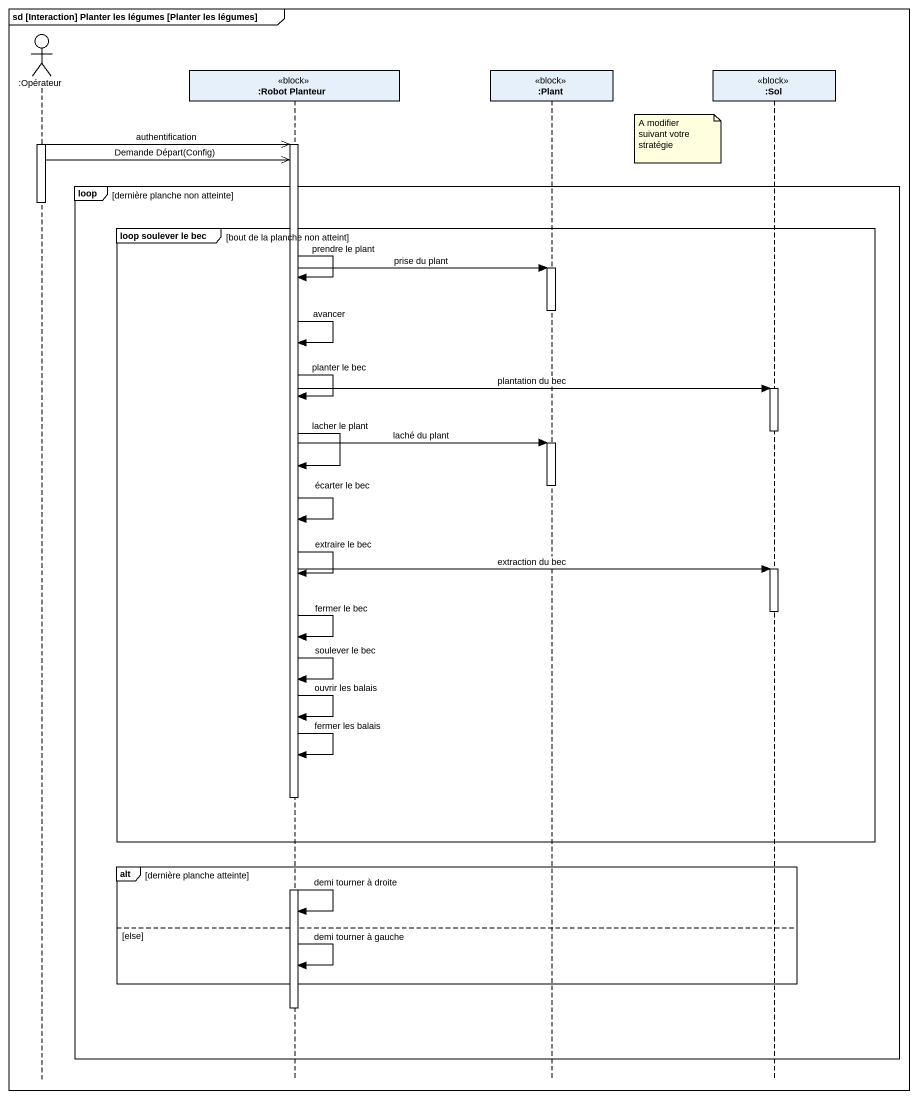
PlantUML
@startuml
mainframe sd [Interaction] Planter les légumes [Planter les légumes]
hide footbox
actor ":Opérateur" as Opérateur
participant ":Robot Planteur" as Robot_Planteur <<block>>
participant ":Plant" as Plant <<block>>
participant ":Sol" as Sol <<block>>

note left of Sol : A modifier suivant votre stratégie
activate Opérateur
Opérateur ->> Robot_Planteur : authentification
activate Robot_Planteur
Opérateur ->> Robot_Planteur : Demande Départ(Config)
loop dernière planche non atteinte
  deactivate Opérateur
  group loop soulever le bec [bout de la planche non atteint]
    Robot_Planteur -> Plant : prise du plant
    activate Plant
    Robot_Planteur -> Robot_Planteur : prendre le plant
    deactivate Plant
    Robot_Planteur -> Robot_Planteur : avancer
    Robot_Planteur -> Sol : plantation du bec
    activate Sol
    Robot_Planteur -> Robot_Planteur : planter le bec
    deactivate Sol
    Robot_Planteur -> Plant : laché du plant
    activate Plant
    Robot_Planteur -> Robot_Planteur : lacher le plant
    deactivate Plant
    Robot_Planteur -> Robot_Planteur : écarter le bec
    Robot_Planteur -> Sol : extraction du bec
    activate Sol
    Robot_Planteur -> Robot_Planteur : extraire le bec
    deactivate Sol
    Robot_Planteur -> Robot_Planteur : fermer le bec
    Robot_Planteur -> Robot_Planteur : soulever le bec
    Robot_Planteur -> Robot_Planteur : ouvrir les balais
    Robot_Planteur -> Robot_Planteur : fermer les balais
  end
  alt dernière planche atteinte
    Robot_Planteur -> Robot_Planteur : demi tourner à droite
  else else
    Robot_Planteur -> Robot_Planteur : demi tourner à gauche
  end
  deactivate Robot_Planteur
end
@enduml
